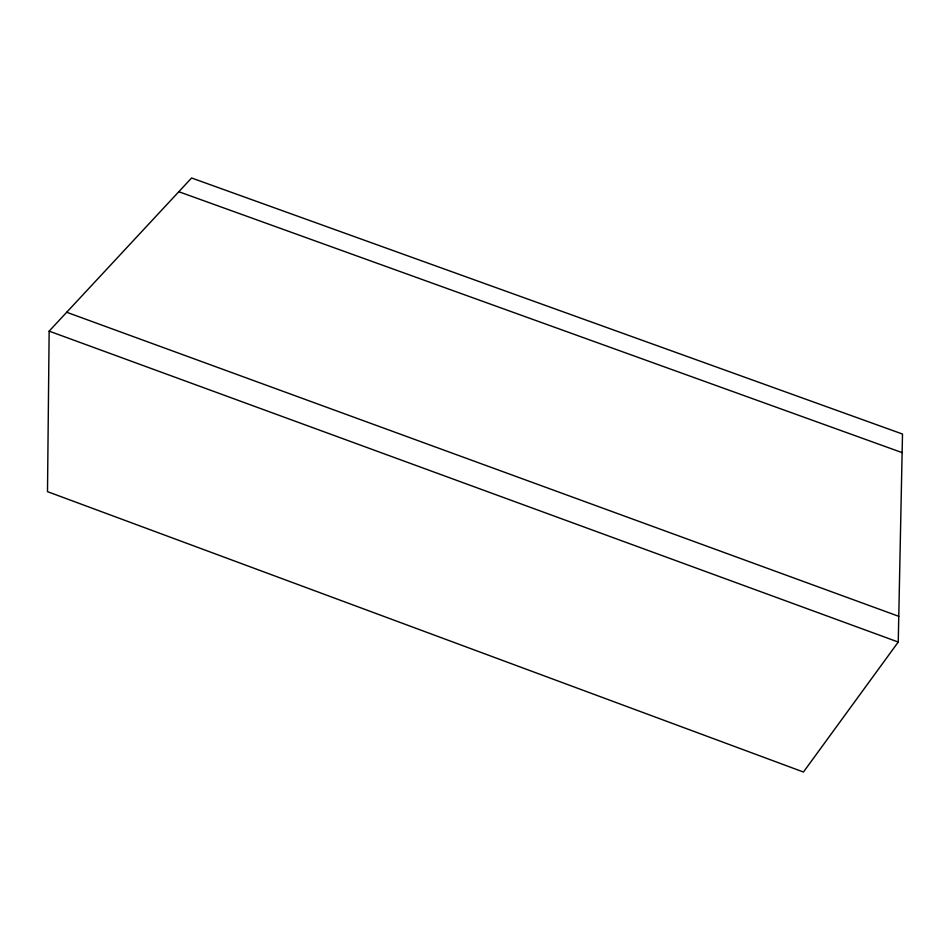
<?xml version="1.0" encoding="UTF-8"?>
<svg xmlns="http://www.w3.org/2000/svg" width="950" height="950" viewBox="0 0 950 950"><rect width="100%" height="100%" fill="white"/><g stroke="black" fill="none" stroke-linecap="round" stroke-linejoin="round"><path stroke-width="1.43" d="M49.151 331.134L47.5 491.649L803.451 772.018L898.249 642.046L902.5 434.043L191.591 177.982L49.151 331.134L898.249 642.046M178.814 191.722L902.12 452.616M66.702 312.265L898.783 616.324"/></g></svg>
